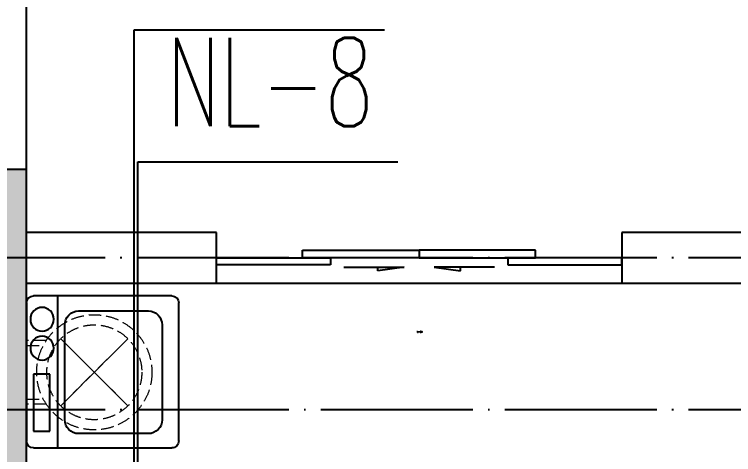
# Model space of a CAD drawing. Extents: x 27938 to 1507990, y 110129 to 923079.
# Drawn here: x 868669 to 871508, y 519263 to 521003 of the extents above; entities that cross this region are included whole.
import ezdxf

# ---------------------------------------------------------------- set-up
doc = ezdxf.new("R2010")
doc.units = 0
doc.header["$LTSCALE"] = 1000
doc.header["$MEASUREMENT"] = 0
doc.linetypes.add('$1$DASH', pattern=[0.35, 0.25, -0.1])
doc.linetypes.add('DOTE', pattern=[2.42, 2, -0.2, 0.02, -0.2])
for name, color, linetype in [('COLUMN', 9, 'Continuous'), ('DIM_凝结', 150, 'Continuous'), ('DIM_废水', 31, 'Continuous'), ('DOTE', 1, 'Continuous'), ('LVTRY', 6, 'Continuous'), ('PUB_HATCH', 8, 'Continuous'), ('WALL', 9, 'Continuous'), ('WINDOW', 4, 'Continuous'), ('WINDOW_TEXT', 7, 'Continuous')]:
    doc.layers.add(name, color=color, linetype=linetype)
doc.layers.add('平面-空调预留孔', color=173, linetype='Continuous', lineweight=15)
doc.layers.add('粉刷', color=251, linetype='Continuous', lineweight=9)
doc.styles.add('_TCH_WINDOW', font='SIMPLEX.shx', dxfattribs={"width": 0.7, "height": 3.5, "bigfont": 'GBCBIG.shx'})
doc.styles.add('_TWT_SERIAL', font='SIMPLEX', dxfattribs={"width": 0.8, "height": 3.5, "bigfont": 'HZTXT'})

# ---------------------------------------------------------------- blocks, each defined once
blk = doc.blocks.new('GDGDGDSDA')
at = {"layer": 'DOTE', "color": 0, "linetype": 'DOTE', "ltscale": 0.3}
for p, q in [((471334.8, 363358.3), (417334.8, 363358.3)), ((471334.8, 362758.3), (417334.8, 362758.3))]:
    blk.add_line(p, q, dxfattribs=at)
blk = doc.blocks.new('GFDGFSDFGD')
at = {"layer": 'PUB_HATCH'}
blk.add_hatch(color=256, dxfattribs=at).paths.add_polyline_path([(460766.6, 364323.7), (461416.6, 364323.7), (461416.6, 365973.7), (461216.6, 365973.7), (461216.6, 364523.7), (460766.6, 364523.7)])
at = {"layer": 'COLUMN', "color": 6}
for p, q in [((461416.6, 365973.7), (461216.6, 365973.7)), ((461416.6, 364323.7), (461416.6, 365973.7))]:
    blk.add_line(p, q, dxfattribs=at)
blk = doc.blocks.new('RECTANG')
for p, q in [((1, 1), (0, 1)), ((0, 1), (0, 0)), ((1, 0), (1, 1)), ((0, 0), (1, 0))]:
    blk.add_line(p, q)
blk = doc.blocks.new('洗衣机')
at = {"layer": 'LVTRY'}
for p, q in [((3791567.4, 243472.1), (3791021, 243472.1)), ((3791116.5, 243472.1), (3791116.5, 242871.5)), ((3790993.7, 243444.5), (3790993.7, 242899.1)), ((3791594.6, 242899.1), (3791594.6, 243444.5)), ((3791199, 243412.7), (3791474.9, 243412.7)), ((3791145.1, 242982.5), (3791145.1, 243358)), ((3791528.8, 243358), (3791528.8, 242982.5)), ((3791474.9, 242927.8), (3791199, 242927.8)), ((3791021, 242871.5), (3791567.4, 242871.5))]:
    blk.add_line(p, q, dxfattribs=at)
at = {"layer": 'LVTRY', "extrusion": (0, 0, -1)}
for centre, major_axis, start_param, end_param in [((3791021, 243444.5), (0, 27.6), -1.570796, 0), ((3791567.4, 243444.5), (0, 27.6), 0, 1.570796), ((3791055.1, 243379.8), (0, 46.9), 3.141593, 9.424778), ((3791199, 243358), (0, 54.7), 4.712389, 6.283185), ((3791474.9, 243358), (0, 54.7), 0, 1.570796), ((3791055.1, 243265.7), (0, 46.9), 3.141593, 9.424778), ((3791199, 242982.5), (0, 54.7), 3.141593, 4.712389), ((3791474.9, 242982.5), (0, 54.7), 1.570796, 3.141593), ((3791021, 242899.1), (0, 27.6), 3.141593, 4.712389), ((3791567.4, 242899.1), (0, 27.6), 1.570796, 3.141593)]:
    blk.add_ellipse(centre, major_axis=major_axis, ratio=0.986385, start_param=start_param, end_param=end_param, dxfattribs=at)
at = {"layer": 'LVTRY', "xscale": 63.25620569481588, "yscale": 224.5369532744355, "zscale": 64.12934308941763, "rotation": 180}
blk.add_blockref('RECTANG', (3791085.2, 243162.4), dxfattribs=at)
blk = doc.blocks.new('dnfhfn')
at = {"linetype": '$1$DASH', "ltscale": 0.2}
for p, q in [((101.9, 495, 0), (121.9, 495, 0)), ((101.9, 417.2, 0), (101.9, 495, 0)), ((121.9, 495, 0), (121.9, 429, 0)), ((353.1, 495, 0), (333.1, 495, 0)), ((333.1, 495, 0), (333.1, 429, 0)), ((353.1, 417.2, 0), (353.1, 495, 0))]:
    blk.add_line(p, q, dxfattribs=at)
at = {"linetype": '$1$DASH', "ltscale": 0.2, "elevation": 0}
for points in [[(94.9, 360.1), (94.9, 360.1), (360.1, 94.9), (360.1, 94.9)], [(360.1, 360.1), (94.9, 94.9), (94.9, 94.9), (360.1, 360.1)]]:
    blk.add_lwpolyline(points, close=True, dxfattribs=at)
at = {"linetype": '$1$DASH', "ltscale": 0.2}
for radius in [227.5, 187.5]:
    blk.add_circle((227.5, 227.5, 0), radius, dxfattribs=at)
blk = doc.blocks.new('$DorLib2D$00000138')
at = {"color": 0, "linetype": 'Continuous'}
for p, q in [((-0.2875, 0), (-0.2875, 0.1538)), ((-0.2875, 0.1538), (0, 0.1538)), ((0, 0.1538), (0, 0)), ((0.2875, 0.1538), (0, 0.1538)), ((0.2875, 0), (0.2875, 0.1538)), ((-0.5, -0.1399), (-0.5, 0)), ((-0.5, 0), (-0.2188, 0)), ((0, 0), (-0.2875, 0)), ((-0.2188, 0), (-0.2188, -0.1399)), ((0, 0), (0.2875, 0)), ((0.2188, 0), (0.2188, -0.1399)), ((0.5, 0), (0.2188, 0)), ((0.5, 0), (0.5, -0.1946)), ((0.5, -0.1399), (0.5, 0)), ((-0.2188, -0.1399), (-0.5, -0.1399)), ((0.2188, -0.1399), (0.5, -0.1399)), ((-0.1857, -0.186), (-0.037, -0.186)), ((-0.037, -0.186), (-0.1019, -0.2583)), ((-0.1019, -0.2583), (-0.1019, -0.186)), ((0.1857, -0.186), (0.037, -0.186)), ((0.037, -0.186), (0.1019, -0.2583)), ((0.1019, -0.2583), (0.1019, -0.186))]:
    blk.add_line(p, q, dxfattribs=at)

msp = doc.modelspace()

# ---------------------------------------------------------------- linework, layer by layer
at = {"layer": 'DIM_凝结'}
for p, q in [((869156.6, 518465.4), (869156.6, 520420.4)), ((869156.6, 520420.4), (870182.7, 520420.4))]:
    msp.add_line(p, q, dxfattribs=at)
at = {"layer": 'DIM_废水'}
for p, q in [((869141.6, 518615.4), (869141.6, 520941.2)), ((869141.6, 520941.2), (870129.4, 520941.2))]:
    msp.add_line(p, q, dxfattribs=at)
at = {"layer": 'WALL', "color": 8}
for p, q in [((868716.6, 520140.4), (868716.6, 523140.4)), ((869466.7, 520140.4), (868716.6, 520140.4)), ((869466.7, 519940.4), (869466.7, 520140.4)), ((871866.6, 520140.4), (871066.7, 520140.4)), ((871066.7, 520140.4), (871066.7, 519940.4)), ((868716.6, 519940.4), (869466.7, 519940.4)), ((868716.6, 518940.4), (868716.6, 519940.4)), ((871066.7, 519940.4), (871866.6, 519940.4))]:
    msp.add_line(p, q, dxfattribs=at)
at = {"layer": 'WINDOW', "color": 8}
msp.add_line((869466.7, 519940.4), (871066.7, 519940.4), dxfattribs=at)

# ---------------------------------------------------------------- block references
at = {"color": 8}
msp.add_blockref('GFDGFSDFGD', (407300, 154416.7), dxfattribs=at)
at = {"layer": 'DOTE', "color": 169}
msp.add_blockref('GDGDGDSDA', (408581.8, 156682.1), dxfattribs=at)
at = {"layer": 'WINDOW', "color": 8}
ref = msp.add_blockref('$DorLib2D$00000138', (870266.7, 520040.4), dxfattribs=dict(at, xscale=1600, yscale=200, zscale=1600, rotation=1.055716874123975e-09))
ref.add_attrib('A', 'TLM1623', (870257.6, 519745), dxfattribs={"layer": 'WINDOW_TEXT', "color": 8, "ltscale": 0.5, "height": 5.95, "rotation": 0, "style": '_TCH_WINDOW', "width": 0.494118})
at = {"layer": '平面-空调预留孔', "color": 8, "rotation": 89.99999999999304}
msp.add_blockref('dnfhfn', (869211.7, 519360.8, 0), dxfattribs=at)
at = {"layer": '粉刷', "color": 8}
msp.add_blockref('洗衣机', (-2922277.2, 276418), dxfattribs=at)

# ---------------------------------------------------------------- texts
at = {"layer": 'DIM_凝结', "color": 7, "style": '_TWT_SERIAL', "width": 0.64}
msp.add_text('NL-8', height=350, dxfattribs=at).set_placement((869270.1, 520560.4))

doc.saveas('drawing.dxf')
